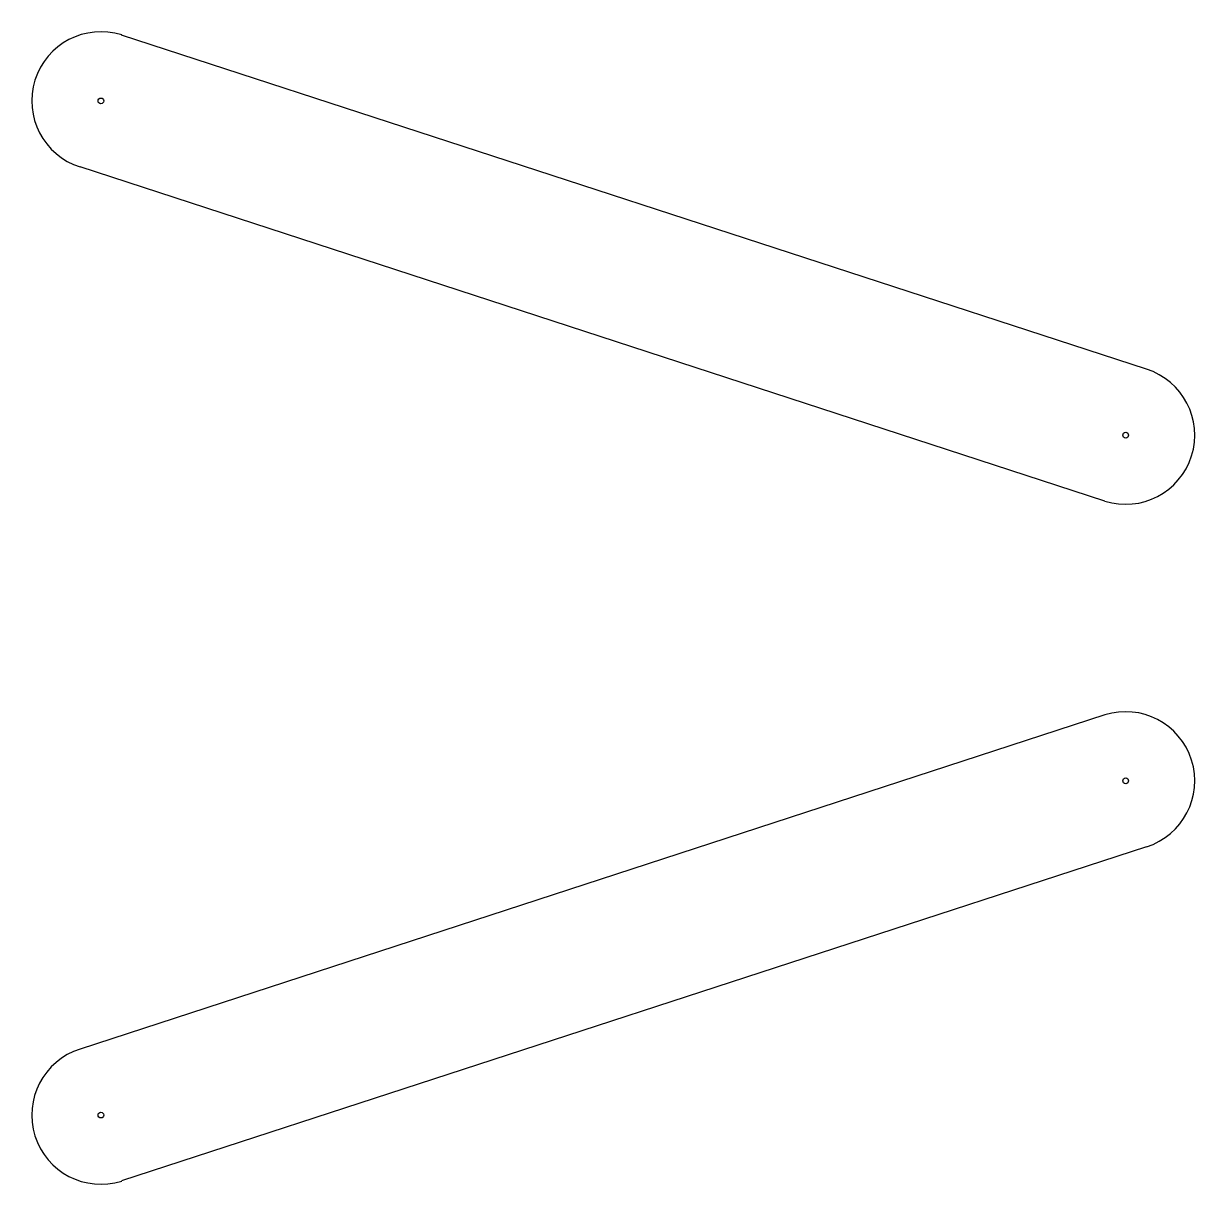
# Model space of a CAD drawing. Extents: x -86 to 16, y -51 to 51.
import ezdxf

# ---------------------------------------------------------------- set-up
doc = ezdxf.new("R2010")
doc.units = 0

# ---------------------------------------------------------------- blocks, each defined once
blk = doc.blocks.new('SHAPE2DVIEW035')
at = {"layer": 'dxf_2mm35', "color": 0}
for p, q in [((11.05, 20.72), (-77.9, 49.72)), ((7.45, 9.28), (-81.5, 38.28)), ((7.45, -9.28), (-81.5, -38.28)), ((11.05, -20.72), (-77.9, -49.72))]:
    blk.add_line(p, q, dxfattribs=at)
for centre in [(-79.7, 44), (9.25, 15), (9.25, -15), (-79.7, -44)]:
    blk.add_circle(centre, 0.25, dxfattribs=at)
for centre, start, end in [((-79.7, 44), 72.4951, -107.5049), ((9.25, 15), -107.5049, 72.4951), ((9.25, -15), -72.4951, 107.5049), ((-79.7, -44), 107.5049, -72.4951)]:
    blk.add_arc(centre, 6, start, end, dxfattribs=at)

msp = doc.modelspace()

# ---------------------------------------------------------------- block references
at = {"layer": 'dxf_2mm35', "color": 0}
msp.add_blockref('SHAPE2DVIEW035', (0, 0), dxfattribs=at)

doc.saveas('drawing.dxf')
